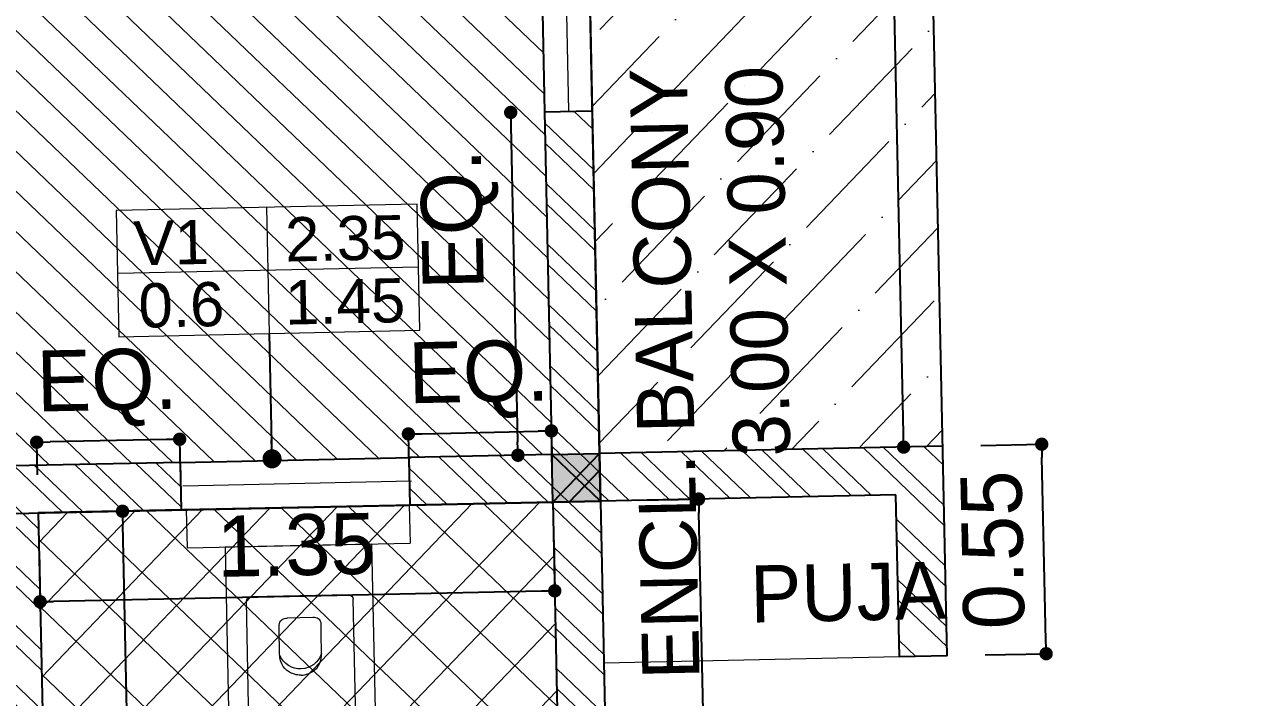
# Model space of a CAD drawing. Header units: metres. Extents: x 494 to 1845, y -666 to 1061.
# Drawn here: x 1412.5269 to 1412.8212, y 238.2913 to 238.4526 of the extents above; entities that cross this region are included whole.
import ezdxf

# ---------------------------------------------------------------- set-up
doc = ezdxf.new("R2010")
doc.units = ezdxf.units.M
doc.header["$MEASUREMENT"] = 0
doc.linetypes.add('1', pattern=[0])
doc.layers.get('Defpoints').update_dxf_attribs({"color": 12})
for name, color, linetype in [('A-AREA', 1, 'Continuous'), ('COLUMN', 1, 'Continuous'), ('VDA-TEXT', 250, '1'), ('VDA-WALL BELOW', 8, 'Continuous')]:
    doc.layers.add(name, color=color, linetype=linetype)
for name, color, linetype, lineweight in [('A-Wall Hatch', 8, 'Continuous', 9), ('DIMENSION', 8, 'Continuous', 5), ('VDA-DW TAGS', 4, 'Continuous', 9), ('VDA-FURNITURE', 8, 'Continuous', 13), ('VDA-HATCH', 8, 'Continuous', 9), ('VDA-PLUMBING', 8, 'Continuous', 13), ('VDA-WALL', 250, 'Continuous', 25), ('VDA-WINDOW', 5, 'Continuous', 9)]:
    doc.layers.add(name, color=color, linetype=linetype, lineweight=lineweight)
doc.styles.add('arial', font='arial.ttf', dxfattribs={"height": 0.3})
doc.styles.add('RS', font='GOTHIC.TTF')
doc.dimstyles.new('SMALL-1', dxfattribs={"dimtxt": 0.16, "dimasz": 0.035, "dimexe": 0, "dimexo": 0.1, "dimgap": 0.05, "dimtad": 1, "dimzin": 0, "dimdsep": 46, "dimtxsty": 'RS', "dimblk": 'DOT', "dimcen": 2.5, "dimclrd": 256, "dimclre": 256, "dimclrt": 5, "dimadec": 0, "dimazin": 0, "dimtfac": 1, "dimtdec": 3, "dimtofl": 0, "dimtmove": 0, "dimatfit": 3, "dimfxl": 0, "dimtolj": 1, "dimtzin": 0, "dimarcsym": 0})
pattern_1 = [(45, (1152.758408798573, 282.9493043231583), (-0.1104854345604985, 0.1104854345604985), [])]

# ---------------------------------------------------------------- blocks, each defined once
blk = doc.blocks.new('6555kkm')
at = {"lineweight": 30}
h = blk.add_hatch(color=5, dxfattribs=at)
h.dxf.hatch_style = 1
h.paths.add_polyline_path([(1152.883408798573, 282.9493043231583), (1152.758408798573, 282.9493043231583), (1152.758408798573, 283.0743043231584), (1152.883408798573, 283.0743043231584)])
h = blk.add_hatch()
h.set_pattern_fill('ANSI31', color=5, scale=1.250000000001137)
h.set_pattern_definition(pattern_1)
h.paths.add_polyline_path([(1152.758408798573, 283.0743043231584), (1152.883408798573, 283.0743043231584), (1152.883408798573, 282.9493043231583), (1152.758408798573, 282.9493043231583)])
h = blk.add_hatch()
h.set_pattern_fill('ANSI31', color=5, scale=1.250000000001137)
h.set_pattern_definition(pattern_1)
h.paths.add_polyline_path([(1152.758408798573, 283.0743043231584), (1152.883408798573, 283.0743043231584), (1152.883408798573, 282.9493043231583), (1152.758408798573, 282.9493043231583)])
at = {"layer": 'COLUMN', "color": 5, "lineweight": 25}
for p, q in [((1152.758408798573, 282.9493043231583), (1152.883408798573, 283.0743043231584)), ((1152.883408798573, 282.9493043231583), (1152.758408798573, 283.0743043231584))]:
    blk.add_line(p, q, dxfattribs=at)
blk.add_lwpolyline([(1152.758408798573, 283.0743043231584), (1152.883408798573, 283.0743043231584), (1152.883408798573, 282.9493043231583), (1152.758408798573, 282.9493043231583)], close=True, dxfattribs=at)
blk = doc.blocks.new('zw$417C')
at = {"layer": 'COLUMN', "color": 8, "lineweight": 30}
blk.add_blockref('6555kkm', (-1107.771030042976, -275.5117372282455), dxfattribs=at)
blk = doc.blocks.new('zw$2702')
at = {"layer": 'VDA-FURNITURE'}
for p, q in [((0.5499802494960022, 0), (0.5499802476333571, 0.584986173780635)), ((0.6499802481921506, 0.5849861740134656), (0.5499802476333571, 0.584986173780635)), ((0.6499802491234732, 2.328306436538696e-10), (0.6499802481921506, 0.5849861740134656)), ((0.06626789482106688, 0.4849861727561802), (0.5499802476333571, 0.4849861738039181)), ((0.5499802476333571, 0.4849861738039181), (0.5499802485646796, 0.09999999997671694)), ((0.08852634602953913, 0.4324880581116304), (0.4059854198785615, 0.4324880588101223)), ((0.4179849887805176, 0.4204884897917509), (0.4179849887805176, 0.1644976834068075)), ((0.2165962422805023, 0.3192963579203933), (0.2196195882352185, 0.3244178210152313)), ((0.2196195882352185, 0.3244178210152313), (0.2234204721244168, 0.3293784004636109)), ((0.2234204721244168, 0.3293784004636109), (0.2280877952071023, 0.3340172126190737)), ((0.2280877952071023, 0.3340172126190737), (0.2337104606049252, 0.338173373718746)), ((0.2337104606049252, 0.338173373718746), (0.2403773705082131, 0.3416860003490001)), ((0.2403773705082131, 0.3416860003490001), (0.248177426175971, 0.3443942085141316)), ((0.248177426175971, 0.3443942085141316), (0.2571995307298494, 0.3461371148005128)), ((0.2571995307298494, 0.3461371148005128), (0.2675325863601756, 0.3467538355616853)), ((0.2675325863601756, 0.3467538355616853), (0.2780191826241207, 0.3467557415133342)), ((0.2780191826241207, 0.3467557415133342), (0.2874714464487624, 0.3467611278174445)), ((0.2874714464487624, 0.3467611278174445), (0.2959387444498134, 0.3467694973805919)), ((0.2959387444498134, 0.3467694973805919), (0.3034704441743088, 0.3467803528765216)), ((0.3034704441743088, 0.3467803528765216), (0.3101159131692839, 0.3467931972118095)), ((0.3101159131692839, 0.3467931972118095), (0.3159245171191287, 0.3468075330602005)), ((0.3159245171191287, 0.3468075330602005), (0.3209456235708785, 0.3468228633282706)), ((0.3209456235708785, 0.3468228633282706), (0.3252286000715685, 0.3468386908061802)), ((0.3252286000715685, 0.3468386908061802), (0.3288228123055887, 0.3468545182840899)), ((0.3288228123055887, 0.3468545182840899), (0.3317776278199744, 0.34686984855216)), ((0.3317776278199744, 0.34686984855216), (0.3341424141617608, 0.3468841845169663)), ((0.3341424141617608, 0.3468841845169663), (0.3359665379466605, 0.3468970287358388)), ((0.3359665379466605, 0.3468970287358388), (0.3381902633773279, 0.346916253794916)), ((0.3381902633773279, 0.346916253794916), (0.3388437426256132, 0.3469235459342599)), ((0.3388437426256132, 0.3469235459342599), (0.3397653868960333, 0.3470724488142878)), ((0.3397653868960333, 0.3470724488142878), (0.3421951776908827, 0.3472432924900204)), ((0.3421951776908827, 0.3472432924900204), (0.3456303991915775, 0.3470222798641771)), ((0.3456303991915775, 0.3470222798641771), (0.3495683355795336, 0.3459956140723079)), ((0.3495683355795336, 0.3459956140723079), (0.3535062728988123, 0.3437494980171323)), ((0.3535062728988123, 0.3437494980171323), (0.3569414934681845, 0.3398701344849542)), ((0.3569414934681845, 0.3398701344849542), (0.3583134880827856, 0.337188673322089)), ((0.3583134880827856, 0.337188673322089), (0.3593712842630339, 0.3339437264949083)), ((0.3593712842630339, 0.3339437264949083), (0.3600520447434974, 0.3300835692789406)), ((0.3600520447434974, 0.3300835692789406), (0.3602929294647765, 0.3255564770661294)), ((0.3602929294647765, 0.3262134199030697), (0.3602929294647765, 0.2587727529462427)), ((0.2097325569557142, 0.2918388803955168), (0.2097360829429817, 0.2924556011566892)), ((0.2097325569557142, 0.2916363230906427), (0.2097360829429817, 0.2910196023294702)), ((0.2097360829429817, 0.2924556011566892), (0.2098059284107876, 0.2941985074430704)), ((0.2097360829429817, 0.2910196023294702), (0.2098059284107876, 0.289276696043089)), ((0.2098059284107876, 0.2941985074430704), (0.2100309964807821, 0.2969067156082019)), ((0.2100309964807821, 0.2969067156082019), (0.2105001874806476, 0.3004193421220407)), ((0.2105001874806476, 0.3004193421220407), (0.2113024063946796, 0.3045755033381283)), ((0.2113024063946796, 0.3045755033381283), (0.2125265535505605, 0.3092143153771758)), ((0.2125265535505605, 0.3092143153771758), (0.214261531138618, 0.3141748948255554)), ((0.214261531138618, 0.3141748948255554), (0.2165962422805023, 0.3192963579203933)), ((0.2098059284107876, 0.289276696043089), (0.2100309964807821, 0.2865684878779575)), ((0.2100309964807821, 0.2865684878779575), (0.2105001884119702, 0.2830558613641188)), ((0.2105001884119702, 0.2830558613641188), (0.2113024063946796, 0.2788997001480311)), ((0.2113024063946796, 0.2788997001480311), (0.2125265535505605, 0.2742608881089836)), ((0.2125265535505605, 0.2742608881089836), (0.214261531138618, 0.2693003086606041)), ((0.214261531138618, 0.2693003086606041), (0.2165962422805023, 0.2641788455657661)), ((0.2165962422805023, 0.2641788455657661), (0.2196195882352185, 0.2590573824709281)), ((0.2196195882352185, 0.2590573824709281), (0.2234204721244168, 0.2540968030225486)), ((0.3600944245772553, 0.2546750580659136), (0.3602929294647765, 0.2587727529462427)), ((0.2234204721244168, 0.2540968030225486), (0.2280877952071023, 0.2494579909835011)), ((0.2280877952071023, 0.2494579909835011), (0.2337104615362477, 0.2453018297674134)), ((0.2337104615362477, 0.2453018297674134), (0.2403773705082131, 0.24178920336999)), ((0.2403773705082131, 0.24178920336999), (0.2481774271072936, 0.2390809950884432)), ((0.2481774271072936, 0.2390809950884432), (0.2571995316611719, 0.237338088802062)), ((0.2571995316611719, 0.237338088802062), (0.2675325863601756, 0.2367213681573048)), ((0.2675325863601756, 0.2367213681573048), (0.2780236706676078, 0.2367217985447496)), ((0.2780236706676078, 0.2367217985447496), (0.2874886181743932, 0.2367230148520321)), ((0.2874886181743932, 0.2367230148520321), (0.2959756257550907, 0.2367249047383666)), ((0.2959756257550907, 0.2367249047383666), (0.3035328884216142, 0.236727355979383)), ((0.3035328884216142, 0.236727355979383), (0.3102086030485225, 0.236730256350711)), ((0.3102086030485225, 0.236730256350711), (0.3160509665103746, 0.236733493511565)), ((0.3160509665103746, 0.236733493511565), (0.3211081728877616, 0.2367369552375749)), ((0.3211081728877616, 0.2367369552375749), (0.3254284199865651, 0.236740529187955)), ((0.3254284199865651, 0.236740529187955), (0.3290599037500215, 0.236744103138335)), ((0.3290599037500215, 0.236744103138335), (0.332050820121367, 0.2367475647479296)), ((0.332050820121367, 0.2367475647479296), (0.334449365043838, 0.2367508019087836)), ((0.334449365043838, 0.2367508019087836), (0.336303734460671, 0.2367537022801116)), ((0.336303734460671, 0.2367537022801116), (0.338572732413013, 0.2367580434074625)), ((0.338572732413013, 0.2367580434074625), (0.3392433824556065, 0.2367596899857745)), ((0.3392433824556065, 0.2367596899857745), (0.3401572865041089, 0.2367472226032987)), ((0.3401572865041089, 0.2367472226032987), (0.3425647087933612, 0.2369134899927303)), ((0.3498543801324558, 0.2390042450278997), (0.3537337652014685, 0.2415397411677986)), ((0.3537337652014685, 0.2415397411677986), (0.357100939618249, 0.2454759883694351)), ((0.357100939618249, 0.2454759883694351), (0.358435750247736, 0.2480648637283593)), ((0.358435750247736, 0.2480648637283593), (0.3594544718580437, 0.2511184909380972)), ((0.3594544718580437, 0.2511184909380972), (0.3600944245772553, 0.2546750580659136)), ((0.0885263469608617, 0.1524981135735288), (0.4059854198785615, 0.1524981142720208)), ((0.5499802485646796, 0.09999999997671694), (0.06626789575238945, 0.09999999892897904)), ((0.6499802491234732, 2.328306436538696e-10), (0.5499802494960022, 0))]:
    blk.add_line(p, q, dxfattribs=at)
for centre, radius, start, end in [((0.06626789482106688, 0.4729866042835056), 0.01199956846898923, 90.00000178148115, 146.5314734667167), ((0.3392895713986945, 0.2924930856897845), 0.3392895713959484, 146.5314716852323, 213.4685283147677), ((0.2879243318529916, 0.2924930862718611), 0.2489257321441072, 147.4567942573825, 212.5432060142842), ((0.08852634602953913, 0.4204884890568792), 0.011999569053979, 90.00000010672171, 150.4906703928836), ((0.4059854198785615, 0.4204884897553711), 0.011999569053979, 1.334021322268115e-07, 90.00000010672171), ((0.2850434205101919, 0.2912927382494672), 0.0588110275135647, 109.8583284364351, 247.3191860105703), ((0.3340704313086462, 0.2802833565147012), 0.0441938690793455, 281.0814857867093, 290.9254203467502), ((0.4059854198785615, 0.1644976832540124), 0.011999569053979, 270.0000001067217, 1.334021322268115e-07), ((0.0885263469608617, 0.1644976825555204), 0.011999569053979, 209.5093298833318, 270.0000001067217), ((0.06626789575238945, 0.1119995681438013), 0.01199956927687568, 213.4685292737154, 270.000000958813)]:
    blk.add_arc(centre, radius, start, end, dxfattribs=at)
blk = doc.blocks.new('_Dot')
at = {"color": 0, "linetype": 'ByBlock', "lineweight": -2}
blk.add_line((-0.5, 0), (-1, 0), dxfattribs=at)
at = {"color": 0, "linetype": 'ByBlock', "const_width": 0.5}
blk.add_lwpolyline([(-0.25, 0, 1), (0.25, 0, 1)], format="xyb", close=True, dxfattribs=at)
blk = doc.blocks.new('*D414')
at = {"layer": 'Defpoints', "color": 0, "transparency": 16777216}
for p in [(1.94003673610132, -1.580828684596781), (3.290036736101229, -1.580828684596781), (1.94003673610132, -1.813767555514005)]:
    blk.add_point(p, dxfattribs=at)
at = {"layer": 'DIMENSION', "lineweight": -2, "transparency": 16777216}
for p, q in [((1.94003673610132, -1.680828684596781), (1.94003673610132, -1.813767555514005)), ((3.290036736101229, -1.680828684596781), (3.290036736101229, -1.813767555514005)), ((3.255036736101228, -1.813767555514005), (1.975036736101319, -1.813767555514005))]:
    blk.add_line(p, q, dxfattribs=at)
at = {"layer": 'DIMENSION', "lineweight": -2, "transparency": 16777216, "xscale": 0.035, "yscale": 0.035, "zscale": 0.035, "rotation": 180}
blk.add_blockref('_Dot', (1.94003673610132, -1.813767555514005), dxfattribs=at)
at = {"layer": 'DIMENSION', "lineweight": -2, "transparency": 16777216, "xscale": 0.035, "yscale": 0.035, "zscale": 0.035}
blk.add_blockref('_Dot', (3.290036736101229, -1.813767555514005), dxfattribs=at)
at = {"layer": 'DIMENSION', "color": 5, "transparency": 16777216, "insert": (2.615036736101274, -1.679743082366486), "char_height": 0.16, "attachment_point": 5, "style": 'RS'}
blk.add_mtext('\\A1;1.35', dxfattribs=at)
blk = doc.blocks.new('*D415')
at = {"layer": 'Defpoints', "color": 0, "transparency": 16777216}
for p in [(2.161170617069502, -1.580828684596781), (3.290036736101229, -1.580828684596781), (3.290036736101229, -3.53082868459677)]:
    blk.add_point(p, dxfattribs=at)
at = {"layer": 'DIMENSION', "lineweight": -2, "transparency": 16777216}
for p, q in [((2.461170617069501, -1.580828684596781), (2.161170617069502, -1.580828684596781)), ((2.161170617069502, -3.49582868459677), (2.161170617069502, -1.615828684596781)), ((2.461170617069501, -3.53082868459677), (2.161170617069502, -3.53082868459677))]:
    blk.add_line(p, q, dxfattribs=at)
at = {"layer": 'DIMENSION', "lineweight": -2, "transparency": 16777216, "xscale": 0.035, "yscale": 0.035, "zscale": 0.035}
for p, rotation in [((2.161170617069502, -1.580828684596781), 90), ((2.161170617069502, -3.53082868459677), 270)]:
    blk.add_blockref('_Dot', p, dxfattribs=dict(at, rotation=rotation))
at = {"layer": 'DIMENSION', "color": 5, "transparency": 16777216, "insert": (2.027146143921983, -2.555828684596776), "char_height": 0.16, "attachment_point": 5, "rotation": 90, "style": 'RS'}
blk.add_mtext('\\A1;1.95', dxfattribs=at)
blk = doc.blocks.new('*D417')
at = {"layer": 'Defpoints', "color": 0, "transparency": 16777216}
for p in [(4.212751843510205, 1.544171315403275), (4.31503673610132, 1.544171315403275), (4.31503673610132, -1.455828684596781)]:
    blk.add_point(p, dxfattribs=at)
at = {"layer": 'DIMENSION', "lineweight": -2, "transparency": 16777216}
for p, q in [((4.21503673610132, 1.544171315403275), (4.212751843510205, 1.544171315403275)), ((4.212751843510205, -1.420828684596781), (4.212751843510205, 1.509171315403276)), ((4.21503673610132, -1.455828684596781), (4.212751843510205, -1.455828684596781))]:
    blk.add_line(p, q, dxfattribs=at)
at = {"layer": 'DIMENSION', "lineweight": -2, "transparency": 16777216, "xscale": 0.035, "yscale": 0.035, "zscale": 0.035}
for p, rotation in [((4.212751843510205, 1.544171315403275), 90), ((4.212751843510205, -1.455828684596781), 270)]:
    blk.add_blockref('_Dot', p, dxfattribs=dict(at, rotation=rotation))
at = {"layer": 'DIMENSION', "color": 5, "transparency": 16777216, "insert": (4.078727370362686, 0.04417131540324704), "char_height": 0.16, "attachment_point": 5, "rotation": 90, "style": 'RS'}
blk.add_mtext('\\A1;3.00', dxfattribs=at)
blk = doc.blocks.new('*D433')
at = {"layer": 'Defpoints', "color": 0, "transparency": 16777216}
for p in [(3.415036736101229, -1.580828684596781), (8.240036736101274, -1.580828684596781), (8.240036736101274, -2.498410855820623)]:
    blk.add_point(p, dxfattribs=at)
at = {"layer": 'DIMENSION', "lineweight": -2, "transparency": 16777216}
for p, q in [((3.415036736101229, -2.198410855820623), (3.415036736101229, -2.498410855820623)), ((8.240036736101274, -2.198410855820623), (8.240036736101274, -2.498410855820623)), ((3.450036736101229, -2.498410855820623), (8.205036736101274, -2.498410855820623))]:
    blk.add_line(p, q, dxfattribs=at)
at = {"layer": 'DIMENSION', "lineweight": -2, "transparency": 16777216, "xscale": 0.035, "yscale": 0.035, "zscale": 0.035, "rotation": 180}
blk.add_blockref('_Dot', (3.415036736101229, -2.498410855820623), dxfattribs=at)
at = {"layer": 'DIMENSION', "lineweight": -2, "transparency": 16777216, "xscale": 0.035, "yscale": 0.035, "zscale": 0.035}
blk.add_blockref('_Dot', (8.240036736101274, -2.498410855820623), dxfattribs=at)
at = {"layer": 'DIMENSION', "color": 5, "transparency": 16777216, "insert": (5.827536736101138, -2.364386382673104), "char_height": 0.16, "attachment_point": 5, "style": 'RS'}
blk.add_mtext('\\A1;4.83', dxfattribs=at)
blk = doc.blocks.new('*D434')
at = {"layer": 'Defpoints', "color": 0, "transparency": 16777216}
for p in [(4.31503673610132, -1.455828684596781), (4.574922892921904, -1.455828684596781), (4.31503673610132, -2.005828684596793)]:
    blk.add_point(p, dxfattribs=at)
at = {"layer": 'DIMENSION', "lineweight": -2, "transparency": 16777216}
for p, q in [((4.415036736101319, -1.455828684596781), (4.574922892921904, -1.455828684596781)), ((4.574922892921904, -1.970828684596793), (4.574922892921904, -1.490828684596781)), ((4.415036736101319, -2.005828684596793), (4.574922892921904, -2.005828684596793))]:
    blk.add_line(p, q, dxfattribs=at)
at = {"layer": 'DIMENSION', "lineweight": -2, "transparency": 16777216, "xscale": 0.035, "yscale": 0.035, "zscale": 0.035}
for p, rotation in [((4.574922892921904, -1.455828684596781), 90), ((4.574922892921904, -2.005828684596793), 270)]:
    blk.add_blockref('_Dot', p, dxfattribs=dict(at, rotation=rotation))
at = {"layer": 'DIMENSION', "color": 5, "transparency": 16777216, "insert": (4.440898419774386, -1.730828684596759), "char_height": 0.16, "attachment_point": 5, "rotation": 90, "style": 'RS'}
blk.add_mtext('\\A1;0.55', dxfattribs=at)
blk = doc.blocks.new('*D436')
at = {"layer": 'Defpoints', "color": 0, "transparency": 16777216}
for p in [(3.415036736101229, -1.580828684596781), (3.672161798546767, -1.580828684596781), (3.415036736101229, -4.455828684596781)]:
    blk.add_point(p, dxfattribs=at)
at = {"layer": 'DIMENSION', "lineweight": -2, "transparency": 16777216}
for p, q in [((3.515036736101229, -1.580828684596781), (3.672161798546767, -1.580828684596781)), ((3.672161798546767, -4.420828684596781), (3.672161798546767, -1.615828684596781)), ((3.515036736101229, -4.455828684596781), (3.672161798546767, -4.455828684596781))]:
    blk.add_line(p, q, dxfattribs=at)
at = {"layer": 'DIMENSION', "lineweight": -2, "transparency": 16777216, "xscale": 0.035, "yscale": 0.035, "zscale": 0.035}
for p, rotation in [((3.672161798546767, -1.580828684596781), 90), ((3.672161798546767, -4.455828684596781), 270)]:
    blk.add_blockref('_Dot', p, dxfattribs=dict(at, rotation=rotation))
at = {"layer": 'DIMENSION', "color": 5, "transparency": 16777216, "insert": (3.538137325399249, -3.018328684596781), "char_height": 0.16, "attachment_point": 5, "rotation": 90, "style": 'RS'}
blk.add_mtext('\\A1;2.88', dxfattribs=at)
blk = doc.blocks.new('*D441')
at = {"layer": 'Defpoints', "color": 0, "transparency": 16777216}
for p in [(3.290036736101229, -0.5558286845968041), (3.201040405472213, -1.455828684596781), (3.290036736101229, -1.455828684596781)]:
    blk.add_point(p, dxfattribs=at)
at = {"layer": 'DIMENSION', "lineweight": -2, "transparency": 16777216}
for p, q in [((3.201040405472213, -0.5558286845968041), (3.201040405472213, -0.5558286845968041)), ((3.201040405472213, -0.5908286845968042), (3.201040405472213, -1.420828684596781)), ((3.201040405472213, -1.455828684596781), (3.201040405472213, -1.455828684596781))]:
    blk.add_line(p, q, dxfattribs=at)
at = {"layer": 'DIMENSION', "lineweight": -2, "transparency": 16777216, "xscale": 0.035, "yscale": 0.035, "zscale": 0.035}
for p, rotation in [((3.201040405472213, -0.5558286845968041), 90), ((3.201040405472213, -1.455828684596781), 270)]:
    blk.add_blockref('_Dot', p, dxfattribs=dict(at, rotation=rotation))
at = {"layer": 'DIMENSION', "color": 5, "transparency": 16777216, "insert": (3.062719535315857, -0.8336171263748042), "char_height": 0.16, "attachment_point": 5, "rotation": 90, "style": 'RS'}
blk.add_mtext('\\A1;EQ.', dxfattribs=at)
blk = doc.blocks.new('*D443')
at = {"layer": 'Defpoints', "color": 0, "transparency": 16777216}
for p in [(1.94003673610132, -1.395035091600164), (1.94003673610132, -1.580828684596781), (2.31503673610132, -1.580828684596781)]:
    blk.add_point(p, dxfattribs=at)
at = {"layer": 'DIMENSION', "lineweight": -2, "transparency": 16777216}
for p, q in [((1.94003673610132, -1.480828684596781), (1.94003673610132, -1.395035091600164)), ((2.280036736101319, -1.395035091600164), (1.975036736101319, -1.395035091600164)), ((2.31503673610132, -1.480828684596781), (2.31503673610132, -1.395035091600164))]:
    blk.add_line(p, q, dxfattribs=at)
at = {"layer": 'DIMENSION', "lineweight": -2, "transparency": 16777216, "xscale": 0.035, "yscale": 0.035, "zscale": 0.035, "rotation": 180}
blk.add_blockref('_Dot', (1.94003673610132, -1.395035091600164), dxfattribs=at)
at = {"layer": 'DIMENSION', "lineweight": -2, "transparency": 16777216, "xscale": 0.035, "yscale": 0.035, "zscale": 0.035}
blk.add_blockref('_Dot', (2.31503673610132, -1.395035091600164), dxfattribs=at)
at = {"layer": 'DIMENSION', "color": 5, "transparency": 16777216, "insert": (2.12753673610132, -1.256714221443808), "char_height": 0.16, "attachment_point": 5, "style": 'RS'}
blk.add_mtext('\\A1;EQ.', dxfattribs=at)
blk = doc.blocks.new('*D444')
at = {"layer": 'Defpoints', "color": 0, "transparency": 16777216}
for p in [(3.290036736101229, -1.393897030326684), (2.915036736101229, -1.580828684596781), (3.290036736101229, -1.580828684596781)]:
    blk.add_point(p, dxfattribs=at)
at = {"layer": 'DIMENSION', "lineweight": -2, "transparency": 16777216}
for p, q in [((2.915036736101229, -1.480828684596781), (2.915036736101229, -1.393897030326684)), ((2.950036736101229, -1.393897030326684), (3.255036736101228, -1.393897030326684)), ((3.290036736101229, -1.480828684596781), (3.290036736101229, -1.393897030326684))]:
    blk.add_line(p, q, dxfattribs=at)
at = {"layer": 'DIMENSION', "lineweight": -2, "transparency": 16777216, "xscale": 0.035, "yscale": 0.035, "zscale": 0.035, "rotation": 180}
blk.add_blockref('_Dot', (2.915036736101229, -1.393897030326684), dxfattribs=at)
at = {"layer": 'DIMENSION', "lineweight": -2, "transparency": 16777216, "xscale": 0.035, "yscale": 0.035, "zscale": 0.035}
blk.add_blockref('_Dot', (3.290036736101229, -1.393897030326684), dxfattribs=at)
at = {"layer": 'DIMENSION', "color": 5, "transparency": 16777216, "insert": (3.102536736101229, -1.255576160170328), "char_height": 0.16, "attachment_point": 5, "style": 'RS'}
blk.add_mtext('\\A1;EQ.', dxfattribs=at)
blk = doc.blocks.new('V1')
at = {"layer": 'VDA-DW TAGS'}
for p, q in [((1525.345971780803, 322.8255013930478), (1525.345971780803, 323.1563759827781)), ((1525.740711984555, 322.9909386879129), (1524.950971780803, 322.9909386879129))]:
    blk.add_line(p, q, dxfattribs=at)
blk.add_lwpolyline([(1525.740711984555, 323.1563759827781), (1524.950971780803, 323.1563759827781), (1524.950971780803, 322.8255013930478), (1525.740711984555, 322.8255013930478)], close=True, dxfattribs=at)
at = {"layer": 'VDA-DW TAGS', "char_height": 0.1159809851405905, "attachment_point": 8, "style": 'arial'}
for s, insert, width in [('2.35', (1525.550088173589, 323.0116001073051), 0.2822932409837917), ('V1', (1525.093642404539, 323.0116001073051), 0.2822932409837917), ('0.6', (1525.116763770219, 322.84616281244), 0.275840167237977), ('1.45', (1525.546186022507, 322.84616281244), 0.3661736348513708)]:
    blk.add_mtext(s, dxfattribs=dict(at, insert=insert, width=width))
blk = doc.blocks.new('AFDADSFADSF')
at = {"layer": 'A-Wall Hatch', "ltscale": 0.1}
h = blk.add_hatch(dxfattribs=at)
h.set_pattern_fill('ANSI32', color=256, scale=0.3, angle=270)
h.set_pattern_definition([(315, (5.06503673610132, -8.955828684596781), (0.07954951288348662, 0.07954951288348659), []), (315, (5.06503673610132, -9.008861693096776), (0.07954951288348662, 0.07954951288348659), [])])
h.paths.add_polyline_path([(3.290036736101229, 0.6441713154032414), (3.415036736101229, 0.6441713154032414), (3.415036736101229, 1.544171315403275), (6.765036736101365, 1.544171315403275), (6.765036736101365, -1.880828684596736), (5.515036736101365, -1.880828684596736), (5.515036736101365, -2.005828684596736), (7.240036736101274, -2.005828684596736), (7.240036736101274, -1.880828684596736), (6.890036736101365, -1.880828684596736), (6.890036736101365, -0.5308286845967132), (7.240036736101274, -0.5308286845967132), (7.240036736101274, -0.4058286845967132), (6.890036736101365, -0.4058286845967132), (6.890036736101365, 1.669171315403275), (3.290036736101229, 1.669171315403275)])
h.paths.add_polyline_path([(-1.30996326389868, -6.805828684596747), (-1.18496326389868, -6.805828684596747), (-1.184963263898683, 0.9441713154031959), (0.1650367361012286, 0.9441713154031959), (0.1650367361012286, -0.005828684596792755), (0.2900367361012286, -0.005828684596792755), (0.2900367361012286, 1.069171315403196), (-1.30996326389868, 1.069171315403196)])
h.paths.add_polyline_path([(-0.4349632638986805, -1.580828684596781), (1.81503673610132, -1.580828684596781), (1.81503673610132, -4.455828684596781), (1.94003673610132, -4.455828684596781), (1.94003673610132, -1.580828684596781), (2.31503673610132, -1.580828684596781), (2.31503673610132, -1.455828684596781), (0.2900367361012286, -1.455828684596781), (0.2900367361012286, -0.6058286845968155), (0.1650367361012286, -0.6058286845968155), (0.1650367361012286, -1.455828684596781), (-0.4349632638986805, -1.455828684596781)])
h.paths.add_polyline_path([(2.84003673610141, -5.480828684596759), (4.94003673610132, -5.480828684596759), (4.94003673610132, -8.955828684596781), (5.06503673610132, -8.955828684596781), (5.06503673610132, -5.355828684596759), (2.84003673610141, -5.355828684596759)])
h.paths.add_polyline_path([(7.365036736101274, -5.480828684596759), (7.365036736101274, -7.40582868459677), (7.490036736101274, -7.40582868459677), (7.490036736101274, -5.480828684596759), (8.365036736101274, -5.480828684596759), (8.365036736101274, -0.4058286845967132), (8.240036736101274, -0.4058286845967132), (8.240036736101274, -5.355828684596759), (7.365036736101274, -5.355828684596759)])
h.paths.add_polyline_path([(2.915036736101229, -1.580689237993226), (2.915036736101229, -1.455828684596781), (3.290036736101229, -1.455828684596781), (3.290036736101229, -0.5558286845968041), (3.415036736101229, -0.5558286845968041), (3.415036736101229, -1.455828684596781), (4.31503673610132, -1.455828684596781), (4.31503673610132, -2.005828684596793), (4.19003673610132, -2.005828684596793), (4.19003673610132, -1.580828684596781), (3.415036736101229, -1.580828684596781), (3.415036736101229, -4.455828684596781), (3.290036736101229, -4.455828684596781), (3.290036736101229, -3.65582868459677), (2.69003673610132, -3.65582868459677), (2.69003673610132, -3.53082868459677), (3.290036736101229, -3.53082868459677), (3.290036736101229, -1.580828684596781), (2.920939464753019, -1.580828684596781), (2.920939464753019, -1.580689237993226)])
h.paths.add_polyline_path([(1.215036736101319, -5.480828684596759), (1.81503673610132, -5.480828684596759), (1.81503673610132, -8.955828684596781), (1.94003673610132, -8.955828684596781), (1.94003673610132, -5.355828684596759), (1.215036736101319, -5.355828684596759)])
h.paths.add_polyline_path([(-1.18496326389868, -5.480828684596759), (-1.18496326389868, -5.355828684596759), (-0.5849632638986805, -5.355828684596759), (-0.5849632638986805, -5.480828684596759)])
h.paths.add_polyline_path([(6.865036736101274, -5.480828684596759), (6.865036736101274, -5.355828684596759), (7.365036736101274, -5.355828684596759), (7.365036736101274, -5.480828684596759)])
at = {"layer": 'VDA-HATCH'}
h = blk.add_hatch(dxfattribs=at)
h.set_pattern_fill('ANSI36', color=43)
h.set_pattern_definition([(45, (-42512.66197753247, 14913.07376879092), (0.06629126073623882, 0.2430679560328759), [0.3125, -0.0625, 0, -0.0625])])
h.paths.add_polyline_path([(5.06503673610132, -7.28082868459677), (7.365036736101274, -7.28082868459677), (7.365036736101274, -5.480828684596759), (5.06503673610132, -5.480828684596759)])
h.paths.add_polyline_path([(-1.18496326389868, -6.680828684596747), (1.81503673610132, -6.680828684596747), (1.81503673610132, -5.480828684596759), (-1.18496326389868, -5.480828684596759)])
h.paths.add_polyline_path([(4.31503673610132, -1.455828684596781), (3.415036736101229, -1.455828684596781), (3.415036736101229, 1.544171315403275), (4.31503673610132, 1.544171315403275)])
h = blk.add_hatch(dxfattribs=at)
h.set_pattern_fill('ANSI37', color=43)
h.set_pattern_definition([(45, (-42544.27575236411, 14916.82376879091), (-0.08838834764831846, 0.08838834764831846), []), (135, (-42544.27575236411, 14916.82376879091), (-0.08838834764831845, -0.08838834764831843), [])])
h.paths.add_polyline_path([(0.1650367361012286, -1.455828684596781), (-1.18496326389868, -1.455828684596781), (-1.18496326389868, 0.9441713154031959), (0.1650367361012286, 0.9441713154031959)])
h.paths.add_polyline_path([(3.290036736101229, -3.53082868459677), (1.94003673610132, -3.53082868459677), (1.94003673610132, -1.580828684596781), (3.290036736101229, -1.580828684596781)])
at = {"layer": 'A-AREA'}
blk.add_lwpolyline([(-1.18496326389868, 0.9441713154031959), (0.1650367361012286, 0.9441713154031959), (0.1650362508371472, -1.580842047889746), (3.415036736101229, -1.580842047889746), (3.415036736101229, 1.544171315403275), (6.765036736101365, 1.544171315403275), (6.765036736101365, -0.5308286845967132), (7.240036736101274, -0.5308286845967132), (7.240036736101274, -0.4058286845967132), (8.240036736101274, -0.4058286845967132), (8.240036736101274, -5.355828684596759), (7.365036736101274, -5.355828684596759), (7.365036736101274, -7.28082868459677), (4.94003673610132, -7.28082868459677), (4.940036743503015, -8.830957452219366), (1.94003673610132, -8.830828684596781), (1.94003673610132, -6.680828684596747), (-1.18496326389868, -6.680828684596747), (-1.18496326389868, 0.9441713154031959)], dxfattribs=at)
at = {"layer": 'VDA-FURNITURE'}
blk.add_line((4.19003673610132, -2.005828684596793), (3.415036736101229, -2.005828684596793), dxfattribs=at)
at = {"layer": 'VDA-WALL'}
for p, q in [((4.31503673610132, -2.005828684596793), (4.31503673610132, 1.544171315403275)), ((3.290036736101229, -0.5558286845968041), (3.290036736101229, -1.455828684596781)), ((3.290036736101229, -0.5558286845968041), (3.415036736101229, -0.5558286845968041)), ((3.415036736101229, -0.5558286845968041), (3.415036736101229, -1.455828684596781)), ((2.31503673610132, -1.455828684596781), (0.2900367361012286, -1.455828684596781)), ((2.31503673610132, -1.455828684596781), (2.31503673610132, -1.580828684596781)), ((3.290036736101229, -1.455828684596781), (2.915036736101229, -1.455828684596781)), ((2.915036736101229, -1.455828684596781), (2.915036736101229, -1.580828684596781)), ((4.31503673610132, -1.455828684596781), (3.415036736101229, -1.455828684596781)), ((1.94003673610132, -1.580828684596781), (1.94003673610132, -4.455828684596781)), ((2.31503673610132, -1.580828684596781), (1.94003673610132, -1.580828684596781)), ((3.290036736101229, -1.580828684596781), (2.915036736101229, -1.580828684596781)), ((3.290036736101229, -1.580828684596781), (3.290036736101229, -3.53082868459677)), ((3.415036736101229, -1.580828684596781), (3.415036736101229, -4.455828684596781)), ((4.19003673610132, -1.580828684596781), (3.415036736101229, -1.580828684596781)), ((4.19003673610132, -2.005828684596793), (4.19003673610132, -1.580828684596781)), ((4.31503673610132, -2.005828684596793), (4.19003673610132, -2.005828684596793))]:
    blk.add_line(p, q, dxfattribs=at)
at = {"layer": 'VDA-WALL BELOW'}
for p, q in [((3.290036736101229, 0.6441713154031845), (3.290036736101229, -0.5558286845968041)), ((3.415036736101229, 0.6441713154031845), (3.415036736101229, -0.5558286845968041)), ((2.31503673610132, -1.455828684596781), (2.920939464753019, -1.455828684596781)), ((2.920939464753019, -1.580689237993226), (2.32093946475311, -1.580689237993226))]:
    blk.add_line(p, q, dxfattribs=at)
at = {"layer": 'VDA-WINDOW'}
for p, q in [((3.352536736101229, 0.6441713154031845), (3.352536736101229, -0.5558286845968041)), ((2.920939464753019, -1.518189237993226), (2.32093946475311, -1.518189237993226))]:
    blk.add_line(p, q, dxfattribs=at)
at = {"layer": 'VDA-HATCH'}
blk.add_blockref('V1', (-1522.789854729248, -323.9480997403569), dxfattribs=at)
at = {"layer": 'VDA-PLUMBING', "xscale": -1, "rotation": 270.0000002735316}
blk.add_blockref('zw$2702', (2.32844638073294, -2.230669488047408), dxfattribs=at)
at = {"layer": 'VDA-TEXT', "insert": (3.515040715115674, -0.4473521319318365), "char_height": 0.15, "width": 1.314504061156185e-11, "attachment_point": 3, "rotation": 89.99999999998053, "style": 'arial'}
blk.add_mtext('\\pi0.79354;{\\fCentury Gothic|b0|i0|c0|p34;ENCL. BALCONY   }\\P\\pi1.09706;{\\fCentury Gothic|b0|i0|c0|p34;3.00 X 0.90}', dxfattribs=at)
at = {"layer": 'VDA-TEXT', "insert": (3.802541481583148, -1.910263348604303), "char_height": 0.15, "width": 1.314504061156185e-11, "attachment_point": 7, "style": 'arial'}
blk.add_mtext('{\\fCentury Gothic|b0|i0|c0|p34;PUJA}', dxfattribs=at)
at = {"layer": 'DIMENSION'}
for base, p1, p2, picture, middle in [((4.212751843510205, 1.544171315403275), (4.31503673610132, -1.455828684596781), (4.31503673610132, 1.544171315403275), '*D417', (4.078727370362686, 0.04417131540324704)), ((2.161170617069502, -1.580828684596781), (3.290036736101229, -3.53082868459677), (3.290036736101229, -1.580828684596781), '*D415', (2.027146143921983, -2.555828684596776)), ((3.672161798546767, -1.580828684596781), (3.415036736101229, -4.455828684596781), (3.415036736101229, -1.580828684596781), '*D436', (3.538137325399249, -3.018328684596781))]:
    dim = blk.add_linear_dim(base=base, p1=p1, p2=p2, angle=90, dimstyle='SMALL-1', dxfattribs=at)
    dim.commit()
    dim.dimension.update_dxf_attribs({"geometry": picture, "text_midpoint": middle})
dim = blk.add_linear_dim(base=(3.201040405472213, -1.455828684596781), p1=(3.290036736101229, -0.5558286845968041), p2=(3.290036736101229, -1.455828684596781), angle=90, text='EQ.', dimstyle='SMALL-1', dxfattribs=at)
dim.commit()
dim.dimension.update_dxf_attribs({"geometry": '*D441', "text_midpoint": (3.201040405472213, -0.8336171263748042), "dimtype": 160})
for base, p1, p2, picture, middle in [((1.94003673610132, -1.395035091600164), (2.31503673610132, -1.580828684596781), (1.94003673610132, -1.580828684596781), '*D443', (2.12753673610132, -1.395035091600164)), ((3.290036736101229, -1.393897030326684), (2.915036736101229, -1.580828684596781), (3.290036736101229, -1.580828684596781), '*D444', (3.102536736101229, -1.393897030326684))]:
    dim = blk.add_linear_dim(base=base, p1=p1, p2=p2, text='EQ.', dimstyle='SMALL-1', dxfattribs=at)
    dim.commit()
    dim.dimension.update_dxf_attribs({"geometry": picture, "text_midpoint": middle, "dimtype": 160})
dim = blk.add_linear_dim(base=(4.574922892921904, -1.455828684596781), p1=(4.31503673610132, -2.005828684596793), p2=(4.31503673610132, -1.455828684596781), angle=90, dimstyle='SMALL-1', dxfattribs=at)
dim.commit()
dim.dimension.update_dxf_attribs({"geometry": '*D434', "text_midpoint": (4.574922892921904, -1.730828684596759), "dimtype": 160})
for base, p1, p2, picture, middle in [((1.94003673610132, -1.813767555514005), (3.290036736101229, -1.580828684596781), (1.94003673610132, -1.580828684596781), '*D414', (2.615036736101274, -1.813767555514005)), ((8.240036736101274, -2.498410855820623), (3.415036736101229, -1.580828684596781), (8.240036736101274, -1.580828684596781), '*D433', (5.827536736101138, -2.498410855820623))]:
    dim = blk.add_linear_dim(base=base, p1=p1, p2=p2, dimstyle='SMALL-1', dxfattribs=at)
    dim.commit()
    dim.dimension.update_dxf_attribs({"geometry": picture, "text_midpoint": middle, "dimtype": 160})
blk.add_leader([(2.556117051554565, -1.451647817014475), (2.556117051554565, -1.122598347309065)], dimstyle='SMALL-1', override={"dimasz": 0.05, "dimclrd": 4, "dimldrblk": 'Dot'}, dxfattribs=at)

msp = doc.modelspace()

# ---------------------------------------------------------------- hatches: boundary and pattern name
at = {"layer": 'A-Wall Hatch'}
h = msp.add_hatch(dxfattribs=at)
h.set_pattern_fill('ANSI31', color=62, scale=0.05570871330344526, angle=271.2088548101106)
h.set_pattern_definition([(316.2088548101105, (1281.38720862594, 210.3242092367915), (0.004819023894618941, 0.005026786521544056), [])])
h.paths.add_polyline_path([(1412.647420972093, 238.6234522555404), (1412.37350339754, 238.6176721488263), (1412.374416731617, 238.5743009879835), (1412.37441571439, 238.5743009665229), (1412.374658498943, 238.5628840022615), (1412.37686102527, 238.4585069206845), (1412.37928251226, 238.3437533570726), (1412.564175529739, 238.3476563988216), (1412.653198811606, 238.3495320756757), (1412.651706078158, 238.4202938018807)])
h.paths.add_polyline_path([(1413.812322855633, 238.3739954701381), (1413.606884478339, 238.3696603506461), (1413.601730557335, 238.6139031685427), (1413.807168934629, 238.6182382880346)])

# ---------------------------------------------------------------- block references
at = {"xscale": 0.09132575951384468, "yscale": 0.09132575951384468, "zscale": 0.09132575951384468, "rotation": 1.208854810110589}
msp.add_blockref('AFDADSFADSF', (1412.349996146047, 238.4761220106099), dxfattribs=at)
at = {"layer": 'COLUMN', "color": 6, "lineweight": 30, "xscale": 0.09132575951384468, "yscale": 0.09132575951384468, "zscale": 0.09132575951384468, "rotation": 1.208854810110589}
msp.add_blockref('zw$417C', (1408.560177919926, 237.5723542464608), dxfattribs=at)

doc.saveas('drawing.dxf')
